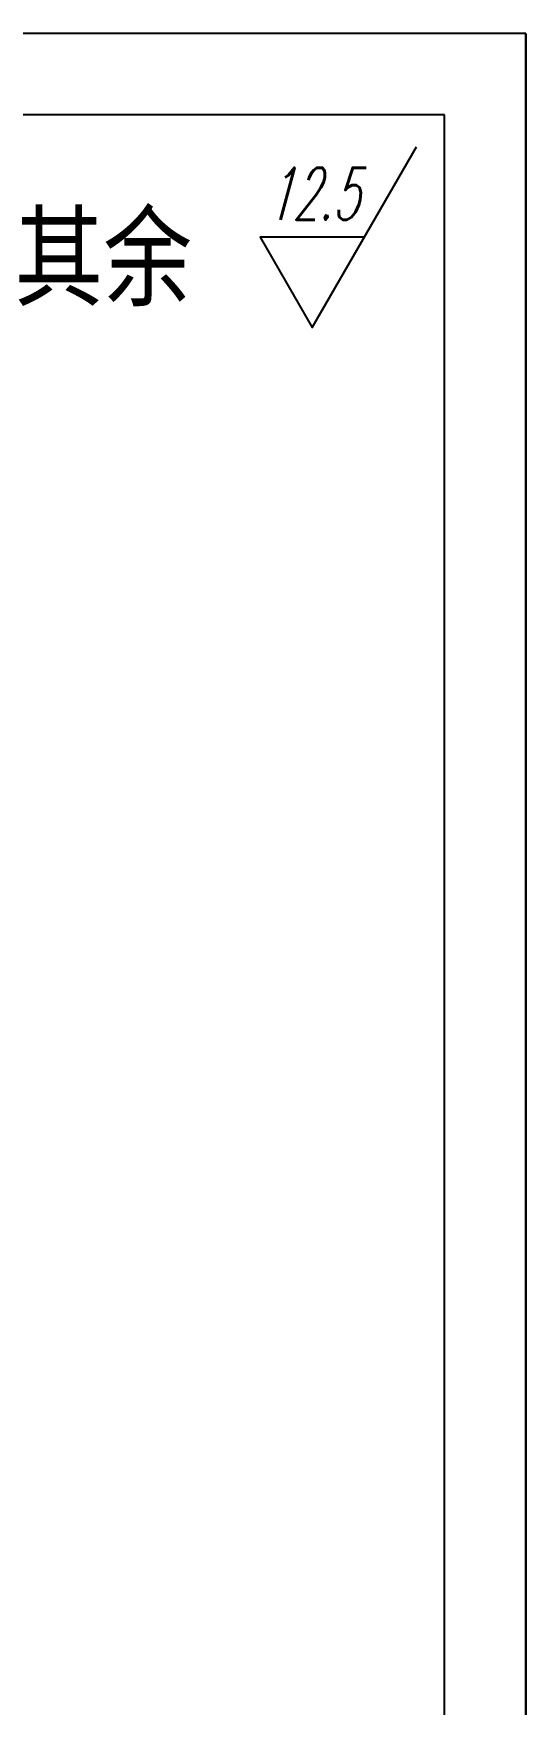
# Model space of a CAD drawing. Header units: inches. Extents: x -786 to 133009, y -39644 to 2522.
# Drawn here: x 1261 to 1438, y 675 to 1275 of the extents above; entities that cross this region are included whole.
import ezdxf
from ezdxf.enums import TextEntityAlignment as Align

# ---------------------------------------------------------------- set-up
doc = ezdxf.new("R2010")
doc.units = ezdxf.units.IN
doc.header["$MEASUREMENT"] = 0
doc.layers.add('Dim', color=3, linetype='Continuous')
doc.styles.add('DIM_FONT', font='romans.shx', dxfattribs={"oblique": 15})
doc.styles.add('仿宋体', font='FSGB2312.ttf', dxfattribs={"width": 0.8, "height": 3.5})

# ---------------------------------------------------------------- blocks, each defined once
blk = doc.blocks.new('BZ-MQH')
for p, q in [((-213949.02, 20874.59), (-214275.72, 20874.59)), ((-213949.02, 20643.59), (-213949.02, 20874.59)), ((-213949.02, 20874.59), (-213949.02, 20643.59)), ((-213954.52, 20869.09), (-214270.22, 20869.09)), ((-213954.52, 20649.09), (-213954.52, 20869.09))]:
    blk.add_line(p, q)
at = {"layer": 'Dim', "ltscale": 2}
blk.add_lwpolyline([(-213959.94, 20860.83), (-213966.98, 20860.83), (-213963.46, 20854.73), (-213956.42, 20866.92)], dxfattribs=at)
at = {"layer": 'Dim', "ltscale": 2, "style": 'DIM_FONT', "oblique": 15, "width": 0.559478}
blk.add_text('12.5', height=3.52, dxfattribs=at).set_placement((-213966.6, 20862), (-213960.32, 20862), align=Align.FIT)
at = {"layer": 'Dim', "insert": (-213983.61, 20862.26), "char_height": 5.5, "width": 67.3601, "attachment_point": 1, "style": '仿宋体'}
blk.add_mtext('其余', dxfattribs=at)

msp = doc.modelspace()

# ---------------------------------------------------------------- block references
at = {"xscale": 5.318181818001904, "yscale": 5.318181818180165, "zscale": 5.318181818199322}
msp.add_blockref('BZ-MQH', (1139257.86298, -109739.77375), dxfattribs=at)

doc.saveas('drawing.dxf')
